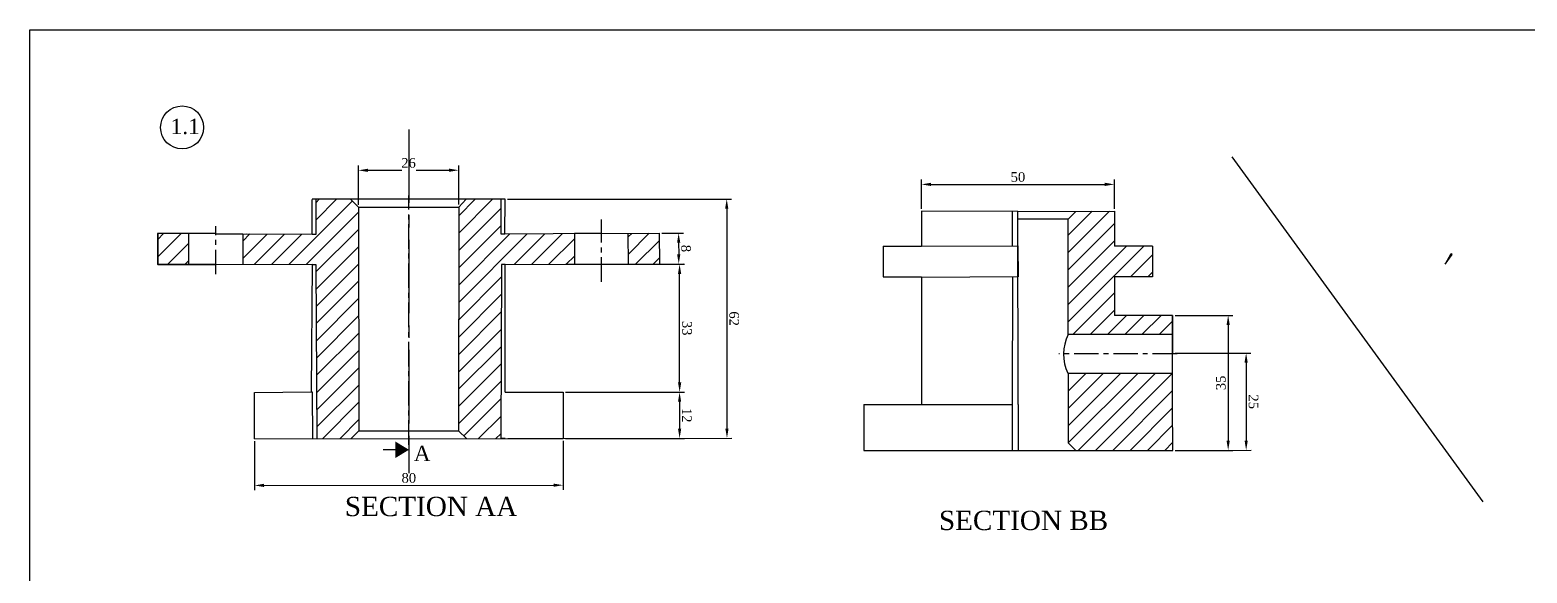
# Model space of a CAD drawing. Header units: millimetres. Extents: x 17593 to 18315, y 2552 to 2968.
# Drawn here: x 17592.6 to 17980.5, y 2827.7 to 2968.4 of the extents above; entities that cross this region are included whole.
import ezdxf

# ---------------------------------------------------------------- set-up
doc = ezdxf.new("R2010")
doc.units = ezdxf.units.MM
doc.linetypes.add('CENTER', pattern=[50.8, 31.75, -6.35, 6.35, -6.35])
doc.linetypes.add('CENTER2', pattern=[28.575, 19.05, -3.175, 3.175, -3.175])
doc.styles.get("Standard").update_dxf_attribs({"font": 'times.ttf'})
doc.dimstyles.new('ISO-25', dxfattribs={"dimtxt": 2.5, "dimasz": 2.5, "dimexe": 1.25, "dimexo": 0.625, "dimtad": 1, "dimdsep": 46, "dimtxsty": 'Standard', "dimcen": 2.5, "dimclrd": 3, "dimclre": 3, "dimclrt": 4, "dimadec": 0, "dimazin": 0, "dimtfac": 1, "dimtmove": 0, "dimatfit": 3, "dimfxl": 1, "dimarcsym": 0})

# ---------------------------------------------------------------- blocks, each defined once
blk = doc.blocks.new('*D11')
at = {"color": 3, "lineweight": -2, "transparency": 16777216}
for p, q in [((17650.77, 2861.85), (17650.78, 2849.12)), ((17730.77, 2861.9), (17730.78, 2849.18)), ((17653.28, 2850.37), (17728.28, 2850.43))]:
    blk.add_line(p, q, dxfattribs=at)
at = {"color": 3, "transparency": 16777216}
for points in [[(17653.28, 2850.79), (17653.28, 2849.95), (17650.78, 2850.37)], [(17728.28, 2850.84), (17728.28, 2850.01), (17730.78, 2850.43)]]:
    blk.add_solid(points, dxfattribs=at)
at = {"layer": 'Defpoints', "color": 0, "transparency": 16777216}
for p in [(17650.77, 2862.47), (17730.77, 2862.53), (17730.78, 2850.43)]:
    blk.add_point(p, dxfattribs=at)
at = {"color": 4, "transparency": 16777216, "insert": (17690.78, 2852.3), "char_height": 2.5, "attachment_point": 5, "rotation": 0.0414}
blk.add_mtext('80', dxfattribs=at)
blk = doc.blocks.new('*D12')
at = {"color": 3, "lineweight": -2, "transparency": 16777216}
for p, q in [((17756.31, 2915.74), (17761.94, 2915.77)), ((17760.7, 2913.27), (17760.72, 2910.27)), ((17756.35, 2907.74), (17761.98, 2907.77))]:
    blk.add_line(p, q, dxfattribs=at)
at = {"color": 3, "transparency": 16777216}
for points in [[(17761.12, 2913.27), (17760.29, 2913.26), (17760.69, 2915.77)], [(17761.13, 2910.27), (17760.3, 2910.26), (17760.73, 2907.77)]]:
    blk.add_solid(points, dxfattribs=at)
at = {"layer": 'Defpoints', "color": 0, "transparency": 16777216}
for p in [(17755.69, 2915.74), (17755.73, 2907.74), (17760.73, 2907.77)]:
    blk.add_point(p, dxfattribs=at)
at = {"color": 4, "transparency": 16777216, "insert": (17762.61, 2911.78), "char_height": 2.5, "attachment_point": 5, "rotation": 270.3}
blk.add_mtext('8', dxfattribs=at)
blk = doc.blocks.new('*D13')
at = {"color": 3, "lineweight": -2, "transparency": 16777216}
for p, q in [((17731.36, 2907.67), (17762.19, 2907.69)), ((17760.96, 2877.05), (17760.94, 2905.19)), ((17731.39, 2874.53), (17762.21, 2874.55))]:
    blk.add_line(p, q, dxfattribs=at)
at = {"color": 3, "transparency": 16777216}
for points in [[(17761.36, 2905.19), (17760.52, 2905.19), (17760.94, 2907.69)], [(17761.38, 2877.05), (17760.54, 2877.05), (17760.96, 2874.55)]]:
    blk.add_solid(points, dxfattribs=at)
at = {"layer": 'Defpoints', "color": 0, "transparency": 16777216}
for p in [(17730.74, 2907.67), (17760.94, 2907.69), (17730.76, 2874.53)]:
    blk.add_point(p, dxfattribs=at)
at = {"color": 4, "transparency": 16777216, "insert": (17762.85, 2891.12), "char_height": 2.5, "attachment_point": 5, "rotation": 270.0418}
blk.add_mtext('33', dxfattribs=at)
blk = doc.blocks.new('*D14')
at = {"color": 3, "lineweight": -2, "transparency": 16777216}
for p, q in [((17731.39, 2874.53), (17762.19, 2874.55)), ((17760.94, 2872.05), (17760.94, 2865.07)), ((17731.4, 2862.54), (17762.19, 2862.57))]:
    blk.add_line(p, q, dxfattribs=at)
at = {"color": 3, "transparency": 16777216}
for points in [[(17761.35, 2872.05), (17760.52, 2872.05), (17760.94, 2874.55)], [(17761.36, 2865.07), (17760.53, 2865.07), (17760.94, 2862.57)]]:
    blk.add_solid(points, dxfattribs=at)
at = {"layer": 'Defpoints', "color": 0, "transparency": 16777216}
for p in [(17730.76, 2874.53), (17730.77, 2862.54), (17760.94, 2862.57)]:
    blk.add_point(p, dxfattribs=at)
at = {"color": 4, "transparency": 16777216, "insert": (17762.82, 2868.56), "char_height": 2.5, "attachment_point": 5, "rotation": 270.0414}
blk.add_mtext('12', dxfattribs=at)
blk = doc.blocks.new('*D15')
at = {"color": 3, "lineweight": -2, "transparency": 16777216}
for p, q in [((17716.34, 2924.53), (17774.4, 2924.59)), ((17773.16, 2922.09), (17773.22, 2865.09)), ((17716.4, 2862.53), (17774.47, 2862.59))]:
    blk.add_line(p, q, dxfattribs=at)
at = {"color": 3, "transparency": 16777216}
for points in [[(17773.57, 2922.09), (17772.74, 2922.09), (17773.15, 2924.59)], [(17773.63, 2865.09), (17772.8, 2865.09), (17773.22, 2862.59)]]:
    blk.add_solid(points, dxfattribs=at)
at = {"layer": 'Defpoints', "color": 0, "transparency": 16777216}
for p in [(17715.71, 2924.53), (17715.78, 2862.53), (17773.22, 2862.59)]:
    blk.add_point(p, dxfattribs=at)
at = {"color": 4, "transparency": 16777216, "insert": (17775.08, 2893.59), "char_height": 2.5, "attachment_point": 5, "rotation": 270.0598}
blk.add_mtext('62', dxfattribs=at)
blk = doc.blocks.new('*D16')
at = {"color": 3, "lineweight": -2, "transparency": 16777216}
for p, q in [((17677.72, 2923.12), (17677.71, 2933.28)), ((17703.72, 2923.15), (17703.71, 2933.31)), ((17680.21, 2932.04), (17688.93, 2932.05)), ((17692.68, 2932.05), (17701.21, 2932.06))]:
    blk.add_line(p, q, dxfattribs=at)
at = {"color": 3, "transparency": 16777216}
for points in [[(17680.21, 2932.45), (17680.21, 2931.62), (17677.71, 2932.03)], [(17701.21, 2932.48), (17701.21, 2931.64), (17703.71, 2932.06)]]:
    blk.add_solid(points, dxfattribs=at)
at = {"layer": 'Defpoints', "color": 0, "transparency": 16777216}
for p in [(17703.71, 2932.06), (17677.72, 2922.5), (17703.72, 2922.52)]:
    blk.add_point(p, dxfattribs=at)
at = {"color": 4, "transparency": 16777216, "insert": (17690.71, 2933.94), "char_height": 2.5, "attachment_point": 5, "rotation": 0.0608}
blk.add_mtext('26', dxfattribs=at)
blk = doc.blocks.new('*D17')
at = {"color": 3, "lineweight": -2, "transparency": 16777216}
for p, q in [((17823.62, 2922.04), (17823.62, 2929.64)), ((17873.62, 2922.04), (17873.62, 2929.64)), ((17826.12, 2928.39), (17871.12, 2928.39))]:
    blk.add_line(p, q, dxfattribs=at)
at = {"color": 3, "transparency": 16777216}
for points in [[(17826.12, 2928.81), (17826.12, 2927.97), (17823.62, 2928.39)], [(17871.12, 2928.81), (17871.12, 2927.97), (17873.62, 2928.39)]]:
    blk.add_solid(points, dxfattribs=at)
at = {"layer": 'Defpoints', "color": 0, "transparency": 16777216}
for p in [(17873.62, 2928.39), (17823.62, 2921.42), (17873.62, 2921.42)]:
    blk.add_point(p, dxfattribs=at)
at = {"color": 4, "transparency": 16777216, "insert": (17848.62, 2930.29), "char_height": 2.5, "attachment_point": 5}
blk.add_mtext('50', dxfattribs=at)
blk = doc.blocks.new('*D18')
at = {"color": 3, "lineweight": -2, "transparency": 16777216}
for p, q in [((17889.33, 2894.44), (17904.34, 2894.44)), ((17903.09, 2891.94), (17903.09, 2861.94)), ((17889.33, 2859.44), (17904.34, 2859.44))]:
    blk.add_line(p, q, dxfattribs=at)
at = {"color": 3, "transparency": 16777216}
for points in [[(17902.68, 2891.94), (17903.51, 2891.94), (17903.09, 2894.44)], [(17902.68, 2861.94), (17903.51, 2861.94), (17903.09, 2859.44)]]:
    blk.add_solid(points, dxfattribs=at)
at = {"layer": 'Defpoints', "color": 0, "transparency": 16777216}
for p in [(17888.71, 2894.44), (17888.71, 2859.44), (17903.09, 2859.44)]:
    blk.add_point(p, dxfattribs=at)
at = {"color": 4, "transparency": 16777216, "insert": (17901.2, 2876.94), "char_height": 2.5, "attachment_point": 5, "rotation": 90}
blk.add_mtext('35', dxfattribs=at)
blk = doc.blocks.new('*D19')
at = {"color": 3, "lineweight": -2, "transparency": 16777216}
for p, q in [((17889.33, 2884.67), (17909, 2884.68)), ((17907.75, 2882.18), (17907.76, 2861.96)), ((17889.35, 2859.44), (17909.01, 2859.46))]:
    blk.add_line(p, q, dxfattribs=at)
at = {"color": 3, "transparency": 16777216}
for points in [[(17908.16, 2882.18), (17907.33, 2882.18), (17907.75, 2884.68)], [(17908.18, 2861.96), (17907.35, 2861.96), (17907.76, 2859.46)]]:
    blk.add_solid(points, dxfattribs=at)
at = {"layer": 'Defpoints', "color": 0, "transparency": 16777216}
for p in [(17888.71, 2884.67), (17888.72, 2859.44), (17907.76, 2859.46)]:
    blk.add_point(p, dxfattribs=at)
at = {"color": 4, "transparency": 16777216, "insert": (17909.65, 2872.07), "char_height": 2.5, "attachment_point": 5, "rotation": 270.0387}
blk.add_mtext('25', dxfattribs=at)

msp = doc.modelspace()

# ---------------------------------------------------------------- hatches: boundary and pattern name
h = msp.add_hatch()
h.set_pattern_fill('ANSI31', color=3)
h.set_pattern_definition([(45, (-5.466, 257.4822), (-2.24506403, 2.24506403), [])])
h.paths.add_polyline_path([(17703.689, 2864.51), (17705.682, 2862.517), (17714.579, 2862.527), (17714.761, 2907.66), (17715.761, 2907.66), (17733.687, 2907.674), (17733.687, 2915.624), (17715.687, 2915.529), (17714.687, 2915.524), (17714.687, 2924.529), (17705.671, 2924.529), (17703.713, 2922.519)])
h.paths.add_polyline_path([(17677.719, 2922.496), (17675.732, 2924.529), (17666.741, 2924.529), (17666.759, 2915.477), (17665.759, 2915.48), (17647.758, 2915.539), (17647.772, 2907.596), (17665.714, 2907.66), (17665.714, 2907.611), (17666.701, 2907.612), (17666.972, 2862.475), (17675.853, 2862.485), (17677.848, 2864.487)])
h.paths.add_polyline_path([(17633.773, 2907.661), (17633.8, 2915.594), (17625.758, 2915.622), (17625.731, 2907.661)])
h.paths.add_polyline_path([(17747.645, 2915.697), (17747.687, 2907.697), (17755.728, 2907.739), (17755.687, 2915.739)])
h = msp.add_hatch()
h.set_pattern_fill('ANSI31', color=3)
h.set_pattern_definition([(45, (9.016, 131.467), (-2.24506403, 2.24506403), [])])
h.paths.add_polyline_path([(17873.616, 2912.416), (17873.616, 2921.416), (17863.591, 2921.398), (17861.616, 2919.395), (17861.616, 2889.444), (17873.616, 2889.444)])
h.paths.add_polyline_path([(17883.508, 2912.403), (17873.616, 2912.416), (17873.616, 2904.403), (17883.508, 2904.403)])
h.paths.add_polyline_path([(17888.707, 2879.444), (17873.616, 2879.444), (17873.631, 2859.444), (17888.707, 2859.444)])
h.paths.add_polyline_path([(17873.616, 2879.444), (17873.616, 2879.444), (17861.616, 2879.444), (17861.607, 2861.433), (17863.605, 2859.444), (17873.631, 2859.444)])
h.paths.add_polyline_path([(17888.707, 2894.444), (17873.616, 2894.444), (17873.616, 2889.444), (17888.707, 2889.444)])
h = msp.add_hatch(color=6)
h.dxf.hatch_style = 1
h.paths.add_polyline_path([(17690.806, 2859.605), (17687.315, 2861.733), (17687.315, 2857.477)])

# ---------------------------------------------------------------- linework, layer by layer
at = {"color": 1, "linetype": 'CENTER2'}
msp.add_line((17690.806, 2942.619), (17690.806, 2853.568), dxfattribs=at)
at = {"color": 6}
for p, q in [((17690.806, 2942.619), (17690.806, 2931.959)), ((17960.826, 2910.366), (17959.347, 2907.691)), ((17959.347, 2907.691), (17961.169, 2910.199)), ((17961.169, 2910.199), (17960.835, 2910.383)), ((17687.315, 2859.605), (17684.138, 2859.605)), ((17690.772, 2860.909), (17690.806, 2853.568))]:
    msp.add_line(p, q, dxfattribs=at)
at = {"color": 4}
for p, q in [((17904.077, 2935.537), (17969.055, 2846.102)), ((17715.714, 2924.529), (17665.714, 2924.529)), ((17665.759, 2915.48), (17665.714, 2924.48)), ((17666.759, 2915.477), (17666.742, 2924.482)), ((17677.715, 2922.5), (17675.758, 2924.503)), ((17677.715, 2922.5), (17703.713, 2922.489)), ((17677.719, 2922.496), (17677.848, 2864.487)), ((17703.713, 2922.519), (17703.689, 2864.51)), ((17703.718, 2922.523), (17705.671, 2924.529)), ((17714.687, 2915.524), (17714.687, 2924.529)), ((17715.687, 2915.529), (17715.714, 2924.529)), ((17848.616, 2921.371), (17823.616, 2921.416)), ((17823.616, 2921.416), (17823.616, 2912.416)), ((17847.123, 2921.374), (17847.123, 2912.459)), ((17848.616, 2921.371), (17873.616, 2921.416)), ((17848.707, 2871.371), (17848.616, 2921.371)), ((17861.616, 2919.395), (17863.591, 2921.398)), ((17873.616, 2921.416), (17873.616, 2912.416)), ((17861.616, 2919.395), (17848.619, 2919.371)), ((17861.616, 2889.444), (17861.616, 2919.395)), ((17625.758, 2915.622), (17625.731, 2907.622)), ((17640.758, 2915.571), (17625.758, 2915.622)), ((17633.772, 2907.594), (17633.8, 2915.597)), ((17640.759, 2915.562), (17665.759, 2915.48)), ((17647.758, 2915.583), (17647.772, 2907.583)), ((17665.759, 2915.48), (17666.759, 2915.477)), ((17715.687, 2915.529), (17714.687, 2915.524)), ((17740.687, 2915.66), (17715.687, 2915.529)), ((17733.687, 2915.66), (17733.687, 2907.66)), ((17740.687, 2915.66), (17755.687, 2915.739)), ((17747.687, 2907.697), (17747.645, 2915.7)), ((17755.687, 2915.739), (17755.728, 2907.739)), ((17813.724, 2912.403), (17823.616, 2912.416)), ((17813.724, 2912.403), (17813.735, 2904.403)), ((17823.616, 2912.416), (17848.632, 2912.462)), ((17848.632, 2912.462), (17848.686, 2904.462)), ((17883.508, 2912.403), (17873.616, 2912.416)), ((17883.508, 2912.403), (17883.508, 2904.403)), ((17640.729, 2907.661), (17625.687, 2907.661)), ((17625.731, 2907.622), (17640.772, 2907.57)), ((17640.772, 2907.57), (17633.772, 2907.594)), ((17665.714, 2907.66), (17640.772, 2907.57)), ((17665.714, 2907.66), (17665.515, 2874.661)), ((17665.701, 2907.611), (17666.701, 2907.612)), ((17666.701, 2907.612), (17666.972, 2862.481)), ((17714.761, 2907.66), (17714.579, 2862.528)), ((17715.761, 2907.66), (17714.761, 2907.66)), ((17715.761, 2907.66), (17740.687, 2907.679)), ((17715.761, 2874.53), (17715.761, 2907.66)), ((17813.724, 2904.403), (17823.616, 2904.403)), ((17848.686, 2904.462), (17823.616, 2904.293)), ((17823.616, 2904.403), (17823.616, 2894.444)), ((17847.177, 2904.452), (17847.123, 2871.368)), ((17883.508, 2904.403), (17873.616, 2904.403)), ((17873.616, 2904.403), (17873.616, 2894.444)), ((17823.616, 2894.444), (17823.649, 2871.325)), ((17888.707, 2894.444), (17873.616, 2894.444)), ((17888.707, 2871.444), (17888.707, 2894.444)), ((17888.707, 2894.444), (17888.707, 2884.444)), ((17873.616, 2889.444), (17861.616, 2889.444)), ((17888.707, 2889.444), (17873.616, 2889.444)), ((17888.707, 2879.444), (17888.707, 2889.444)), ((17861.56, 2879.444), (17873.616, 2879.444)), ((17861.607, 2879.444), (17861.607, 2861.433)), ((17873.616, 2879.444), (17888.707, 2879.444)), ((17650.77, 2874.472), (17665.515, 2874.661)), ((17665.515, 2874.661), (17665.77, 2874.661)), ((17665.77, 2874.661), (17665.771, 2873.808)), ((17650.77, 2862.472), (17650.77, 2874.472)), ((17665.77, 2874.472), (17665.783, 2862.474)), ((17715.761, 2874.53), (17730.761, 2874.53)), ((17730.761, 2874.53), (17730.77, 2862.544)), ((17808.707, 2871.298), (17847.123, 2871.374)), ((17808.707, 2871.298), (17808.724, 2859.444)), ((17847.123, 2871.368), (17847.123, 2859.444)), ((17848.707, 2871.371), (17848.707, 2859.444)), ((17888.724, 2859.444), (17888.707, 2871.444)), ((17677.848, 2864.487), (17675.853, 2862.485)), ((17677.848, 2864.487), (17703.689, 2864.476)), ((17703.689, 2864.51), (17705.682, 2862.517)), ((17650.77, 2862.458), (17730.77, 2862.544)), ((17808.724, 2859.444), (17888.724, 2859.444)), ((17818.707, 2859.444), (17823.707, 2859.444)), ((17861.607, 2861.433), (17863.605, 2859.437))]:
    msp.add_line(p, q, dxfattribs=at)
at = {"color": 1, "linetype": 'CENTER', "lineweight": -2, "ltscale": 0.2}
for p, q in [((17690.772, 2860.909), (17690.799, 2925.529)), ((17740.687, 2903.141), (17740.687, 2919.307)), ((17889.853, 2884.445), (17859.226, 2884.444))]:
    msp.add_line(p, q, dxfattribs=at)
at = {"color": 1, "linetype": 'CENTER', "ltscale": 0.2}
msp.add_line((17640.777, 2905.086), (17640.754, 2917.55), dxfattribs=at)
for p, q in [((17640.687, 2915.66), (17625.687, 2915.668)), ((17625.687, 2915.668), (17625.687, 2907.661)), ((17640.758, 2915.571), (17647.758, 2915.583)), ((17640.758, 2915.571), (17665.758, 2915.485)), ((17648.687, 2915.657), (17648.687, 2915.657)), ((17740.687, 2915.66), (17733.687, 2915.66)), ((17755.728, 2907.739), (17740.687, 2907.66)), ((17740.687, 2907.66), (17747.687, 2907.697)), ((17861.425, 2884.444), (17860.425, 2884.444)), ((17715.779, 2862.528), (17714.579, 2862.528))]:
    msp.add_line(p, q)
at = {"color": 6}
msp.add_lwpolyline([(18314.556, 2551.599), (17592.602, 2551.599), (17592.602, 2968.42), (18314.556, 2968.42)], close=True, dxfattribs=at)
at = {"color": 4}
msp.add_circle((17632.031, 2943.145), 5.582, dxfattribs=at)
msp.add_arc((17871.754, 2884.388), 11.329, 153.49268, 205.87132, dxfattribs=at)

# ---------------------------------------------------------------- texts
for s, height, p in [('1.1', 4, (17629.053, 2941.426)), ('SECTION AA', 5, (17674.2, 2842.411)), ('SECTION BB', 5, (17828.141, 2838.799))]:
    msp.add_text(s, height=height, dxfattribs=at).set_placement(p)
at = {"color": 6, "insert": (17692.064, 2860.653), "char_height": 4, "attachment_point": 1}
msp.add_mtext_dynamic_manual_height_columns('A', width=9.00089, gutter_width=20, heights=[0], dxfattribs=at)

# ---------------------------------------------------------------- dimensions: what is measured, and where the dimension line sits
for p1, p2, distance, picture, middle in [((17677.719, 2922.496), (17703.718, 2922.523), 9.538, '*D16', (17690.706, 2933.944)), ((17715.714, 2924.529), (17715.779, 2862.528), 57.44, '*D15', (17775.084, 2893.591)), ((17755.687, 2915.739), (17755.728, 2907.739), 5.002, '*D12', (17762.606, 2911.775)), ((17650.77, 2862.472), (17730.77, 2862.53), -12.102, '*D11', (17690.778, 2852.295))]:
    dim = msp.add_aligned_dim(p1=p1, p2=p2, distance=distance, dimstyle='ISO-25')
    dim.commit()
    dim.dimension.update_dxf_attribs({"geometry": picture, "text_midpoint": middle})
dim = msp.add_linear_dim(base=(17873.616, 2928.39), p1=(17823.616, 2921.416), p2=(17873.616, 2921.416), dimstyle='ISO-25')
dim.commit()
dim.dimension.update_dxf_attribs({"geometry": '*D17', "text_midpoint": (17848.616, 2930.287)})
at = {"color": 4}
dim = msp.add_aligned_dim(p1=(17730.761, 2874.53), p2=(17730.737, 2907.671), distance=-30.199, text='33', dimstyle='ISO-25', dxfattribs=at)
dim.commit()
dim.dimension.update_dxf_attribs({"geometry": '*D13', "text_midpoint": (17762.845, 2891.124)})
dim = msp.add_linear_dim(base=(17903.095, 2859.444), p1=(17888.707, 2894.444), p2=(17888.707, 2859.444), angle=90, dimstyle='ISO-25')
dim.commit()
dim.dimension.update_dxf_attribs({"geometry": '*D18', "text_midpoint": (17901.198, 2876.944)})
for p1, p2, distance, text, picture, middle in [((17888.707, 2884.669), (17888.724, 2859.444), 19.04, '25', '*D19', (17909.652, 2872.071)), ((17730.761, 2874.53), (17730.77, 2862.544), 30.174, '12', '*D14', (17762.815, 2868.56))]:
    dim = msp.add_aligned_dim(p1=p1, p2=p2, distance=distance, text=text, dimstyle='ISO-25')
    dim.commit()
    dim.dimension.update_dxf_attribs({"geometry": picture, "text_midpoint": middle})

doc.saveas('drawing.dxf')
